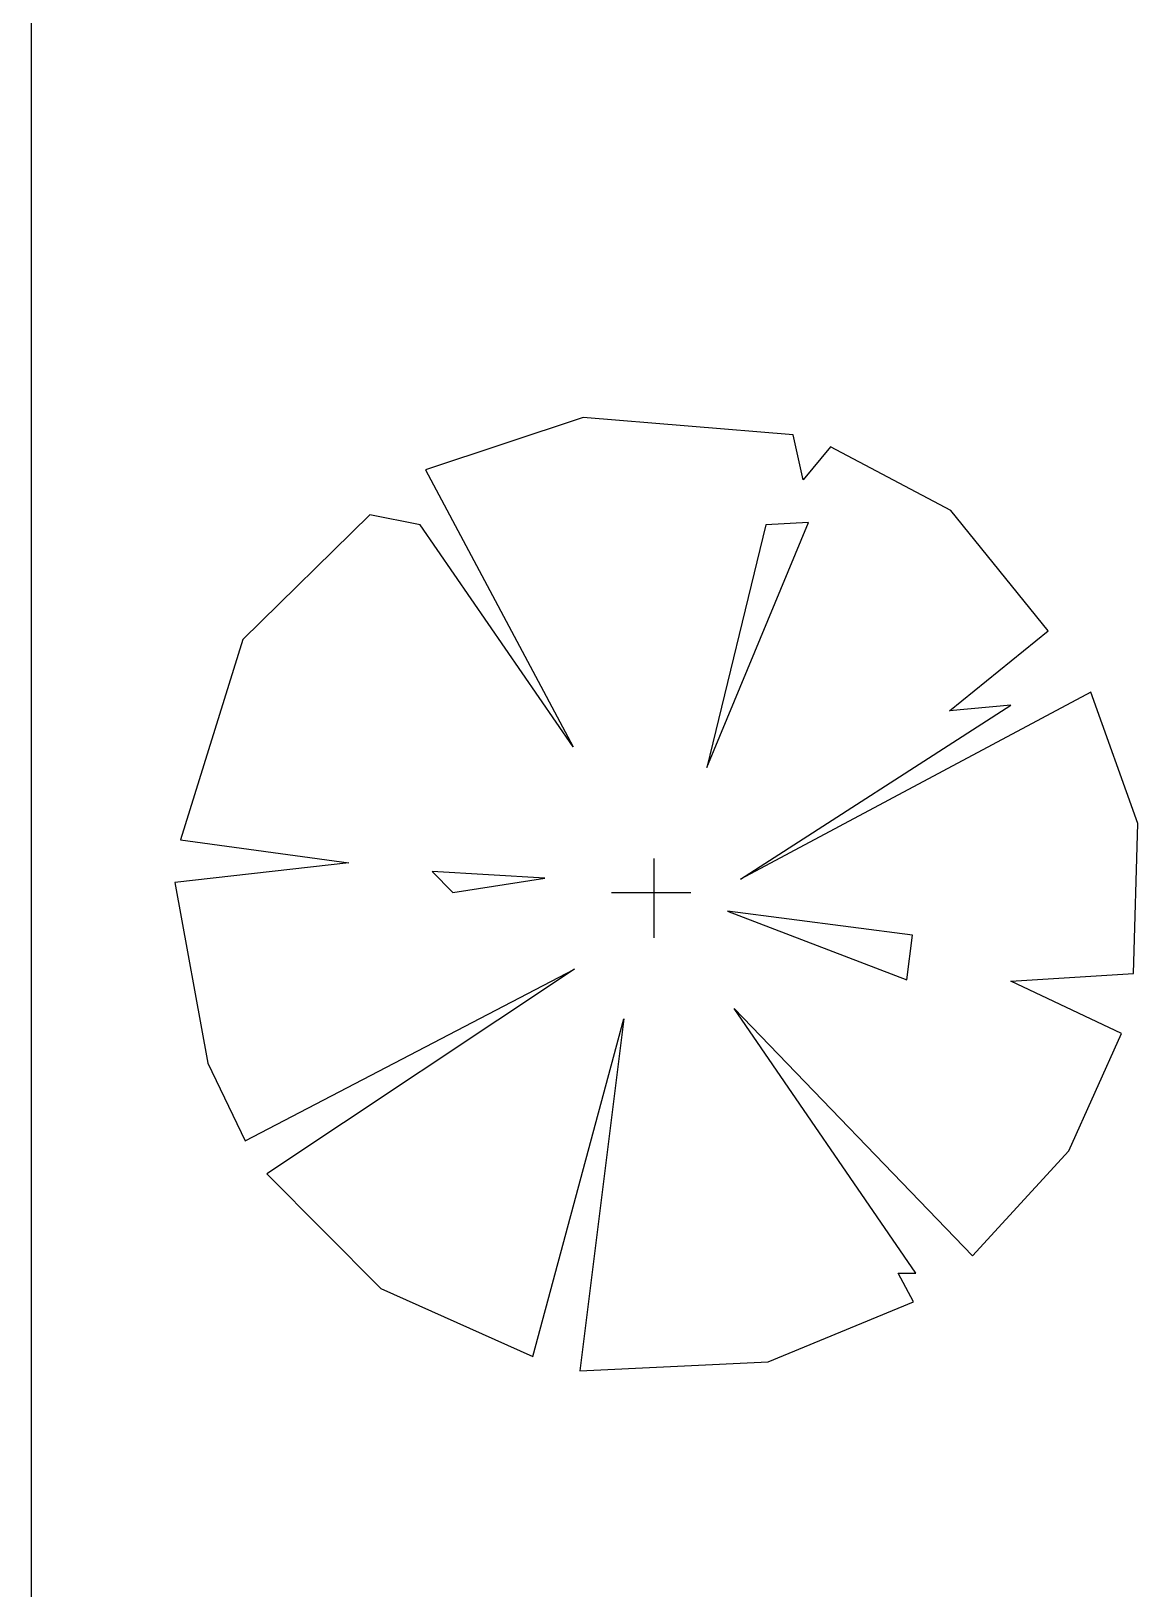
# Model space of a CAD drawing. Header units: millimetres. Extents: x -4017 to 59953, y -688 to 66564.
# Drawn here: x 37264 to 38954, y 40044 to 42424 of the extents above; entities that cross this region are included whole.
import ezdxf

# ---------------------------------------------------------------- set-up
doc = ezdxf.new("R2010")
doc.units = ezdxf.units.MM
doc.layers.add('www.cad-blocks.net', color=7, linetype='Continuous')

# ---------------------------------------------------------------- blocks, each defined once
blk = doc.blocks.new('A$C516926BB')
blk.add_line((39.7224, 38.5194), (39.7224, 0))
blk = doc.blocks.new('A$C5BDE294E')
at = {"color": 0, "linetype": 'ByBlock'}
for p, q in [((0.6235, 1.4565), (0.3828, 1.3763)), ((0.9444, 1.4298), (0.6235, 1.4565)), ((0.9595, 1.3612), (0.9444, 1.4298)), ((1.0013, 1.4114), (0.9595, 1.3612)), ((1.1851, 1.3144), (1.0013, 1.4114)), ((0.3828, 1.3763), (0.6084, 0.9532)), ((1.3339, 1.1304), (1.1851, 1.3144)), ((0.2975, 1.3077), (0.1036, 1.1171)), ((0.3744, 1.2926), (0.2975, 1.3077)), ((0.6084, 0.9532), (0.3744, 1.2926)), ((0.8124, 0.9214), (0.9678, 1.296)), ((0.9026, 1.2926), (0.8124, 0.9214)), ((0.9678, 1.296), (0.9026, 1.2926)), ((1.1835, 1.0084), (1.3339, 1.1304)), ((0.1036, 1.1171), (0.0084, 0.811)), ((1.3991, 1.0368), (0.8642, 0.7508)), ((1.471, 0.8361), (1.3991, 1.0368)), ((0.8642, 0.7508), (1.2771, 1.0167)), ((1.2771, 1.0167), (1.1835, 1.0084)), ((1.4643, 0.607), (1.471, 0.8361)), ((0.0084, 0.811), (0.2658, 0.7759)), ((0.2658, 0.7759), (0, 0.7458)), ((0.3928, 0.7625), (0.4246, 0.7308)), ((0.565, 0.7525), (0.3928, 0.7625)), ((0.7321, 0.6613), (0.7321, 0.7826)), ((0, 0.7458), (0.0501, 0.4699)), ((0.4246, 0.7308), (0.565, 0.7525)), ((0.7879, 0.7299), (0.667, 0.7299)), ((0.8441, 0.7023), (1.1183, 0.597)), ((1.1266, 0.6656), (0.8441, 0.7023)), ((1.1183, 0.597), (1.1266, 0.6656)), ((0.107, 0.3512), (0.6101, 0.6137)), ((0.6101, 0.6137), (0.1404, 0.301)), ((1.2771, 0.5953), (1.4643, 0.607)), ((1.4459, 0.5151), (1.2771, 0.5953)), ((0.8542, 0.5535), (1.2186, 0.1756)), ((1.1316, 0.1488), (0.8542, 0.5535)), ((0.5466, 0.0217), (0.6859, 0.5376)), ((0.6859, 0.5376), (0.6185, 0)), ((1.3657, 0.3361), (1.4459, 0.5151)), ((0.0501, 0.4699), (0.107, 0.3512)), ((1.2186, 0.1756), (1.3657, 0.3361)), ((0.1404, 0.301), (0.3143, 0.1254)), ((1.1283, 0.1054), (1.1049, 0.1488)), ((1.1049, 0.1488), (1.1316, 0.1488)), ((0.3143, 0.1254), (0.5466, 0.0217)), ((0.906, 0.0134), (1.1283, 0.1054)), ((0.6185, 0), (0.906, 0.0134))]:
    blk.add_line(p, q, dxfattribs=at)

msp = doc.modelspace()

# ---------------------------------------------------------------- block references
at = {"xscale": 1000, "yscale": 1000, "zscale": 1000}
msp.add_blockref('A$C5BDE294E', (37483.4, 40377.5), dxfattribs=at)
at = {"layer": 'www.cad-blocks.net', "color": 155, "true_color": 0x546d8e, "xscale": 1000, "yscale": 1000, "zscale": 1000}
msp.add_blockref('A$C516926BB', (-2458.7, 9375.6), dxfattribs=at)

doc.saveas('drawing.dxf')
